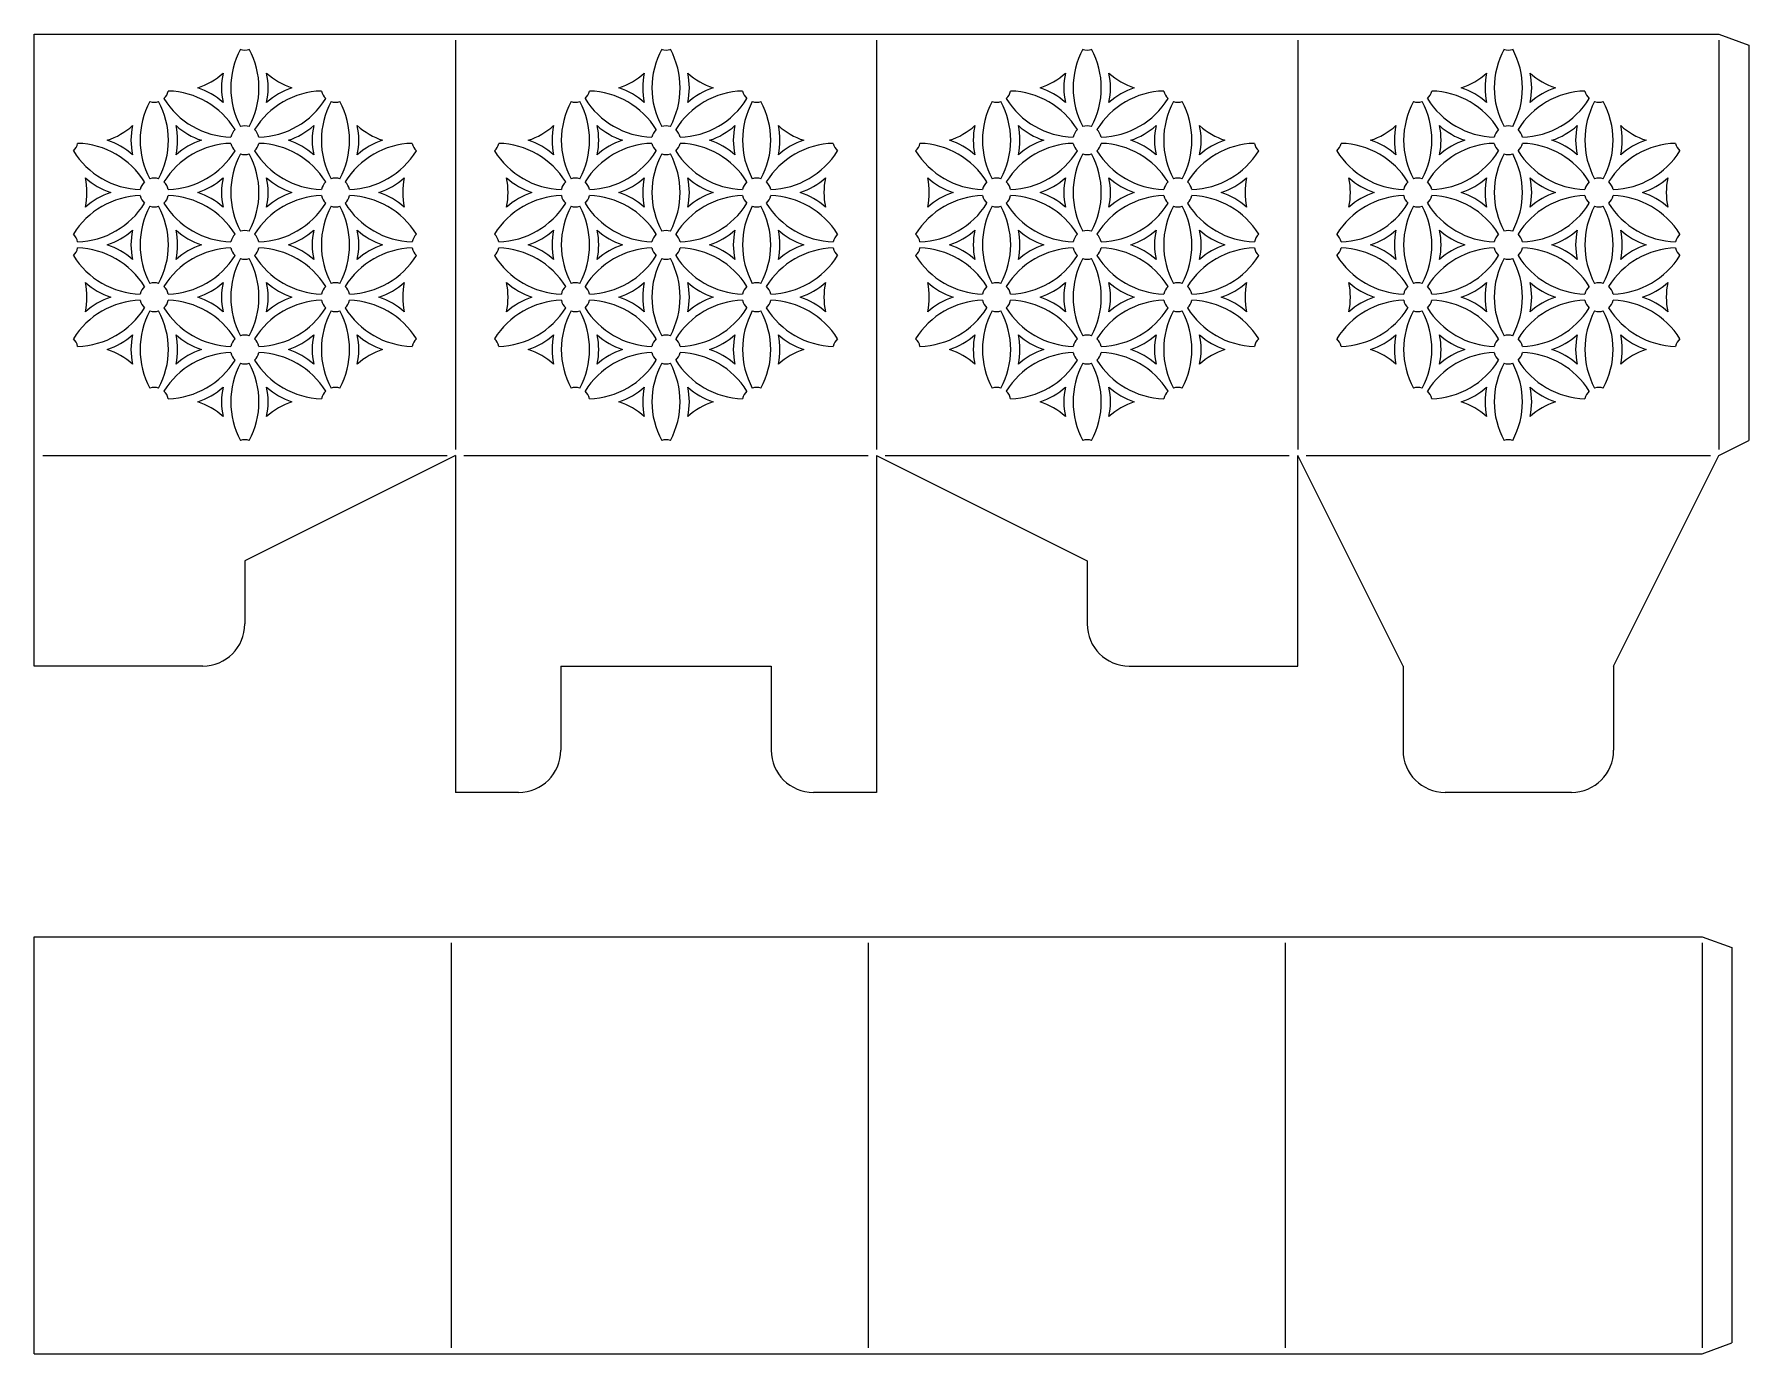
# Model space of a CAD drawing. Extents: x 199 to 484, y 669 to 889.
import ezdxf

# ---------------------------------------------------------------- set-up
doc = ezdxf.new("R2010")
doc.units = 0
doc.layers.get('0').update_dxf_attribs({"linetype": 'CONTINUOUS'})

msp = doc.modelspace()

# ---------------------------------------------------------------- linework, layer by layer
for p, q in [((198.72, 783.71), (198.72, 888.71)), ((198.72, 888.71), (478.72, 888.71)), ((268.72, 887.71), (268.72, 819.71)), ((338.72, 887.71), (338.72, 819.71)), ((408.72, 887.71), (408.72, 819.71)), ((478.72, 888.71), (483.67, 886.91)), ((478.72, 887.71), (478.72, 819.71)), ((483.67, 886.91), (483.67, 821.22)), ((478.72, 818.71), (483.67, 821.22)), ((200.12, 818.71), (267.32, 818.71)), ((268.72, 818.71), (233.72, 801.21)), ((268.72, 818.71), (268.72, 762.71)), ((270.12, 818.71), (337.32, 818.71)), ((338.72, 818.71), (338.72, 762.71)), ((338.72, 818.71), (373.72, 801.21)), ((340.12, 818.71), (407.32, 818.71)), ((408.72, 783.71), (408.72, 818.71)), ((426.22, 783.71), (408.72, 818.71)), ((410.12, 818.71), (477.32, 818.71)), ((461.22, 783.71), (478.72, 818.71)), ((233.72, 801.21), (233.72, 790.71)), ((373.72, 801.21), (373.72, 790.71)), ((226.72, 783.71), (198.72, 783.71)), ((286.22, 783.71), (321.22, 783.71)), ((286.22, 783.71), (286.22, 769.71)), ((321.22, 783.71), (321.22, 769.71)), ((380.72, 783.71), (408.72, 783.71)), ((426.22, 783.71), (426.22, 769.71)), ((461.22, 783.71), (461.22, 769.71)), ((279.22, 762.71), (268.72, 762.71)), ((338.72, 762.71), (328.22, 762.71)), ((454.22, 762.71), (433.22, 762.71)), ((198.72, 669.42), (198.72, 738.72)), ((198.72, 738.72), (475.92, 738.72)), ((475.92, 738.72), (480.87, 736.91)), ((268.02, 737.73), (268.02, 670.41)), ((337.32, 737.73), (337.32, 670.41)), ((406.62, 737.73), (406.62, 670.41)), ((475.92, 737.73), (475.92, 670.41)), ((480.87, 736.91), (480.87, 671.22)), ((475.92, 669.42), (480.87, 671.22)), ((198.72, 669.42), (475.92, 669.42))]:
    msp.add_line(p, q)
for centre, radius, start, end in [((244.88, 879.8), 13.5, 151.6245, 208.3755), ((233.72, 888.49), 2.39, 252.4722, 287.5278), ((222.57, 879.8), 13.5, 331.6245, 28.3755), ((314.88, 879.8), 13.5, 151.6245, 208.3755), ((303.72, 888.49), 2.39, 252.4722, 287.5278), ((292.57, 879.8), 13.5, 331.6245, 28.3755), ((384.88, 879.8), 13.5, 151.6245, 208.3755), ((373.72, 888.49), 2.39, 252.4722, 287.5278), ((362.57, 879.8), 13.5, 331.6245, 28.3755), ((454.88, 879.8), 13.5, 151.6245, 208.3755), ((443.72, 888.49), 2.39, 252.4722, 287.5278), ((432.57, 879.8), 13.5, 331.6245, 28.3755), ((222.28, 890.93), 11.7, 288.0054, 311.9946), ((241.55, 879.8), 11.7, 168.0054, 191.9946), ((245.17, 890.93), 11.7, 228.0054, 251.9946), ((225.9, 879.8), 11.7, 348.0054, 11.9946), ((292.28, 890.93), 11.7, 288.0054, 311.9946), ((311.55, 879.8), 11.7, 168.0054, 191.9946), ((315.17, 890.93), 11.7, 228.0054, 251.9946), ((295.9, 879.8), 11.7, 348.0054, 11.9946), ((362.28, 890.93), 11.7, 288.0054, 311.9946), ((381.55, 879.8), 11.7, 168.0054, 191.9946), ((385.17, 890.93), 11.7, 228.0054, 251.9946), ((365.9, 879.8), 11.7, 348.0054, 11.9946), ((432.28, 890.93), 11.7, 288.0054, 311.9946), ((451.55, 879.8), 11.7, 168.0054, 191.9946), ((455.17, 890.93), 11.7, 228.0054, 251.9946), ((435.9, 879.8), 11.7, 348.0054, 11.9946), ((218.66, 879.8), 2.39, 312.4722, 347.5278), ((231.77, 885.11), 13.5, 211.6245, 268.3755), ((220.61, 865.79), 13.5, 31.6245, 88.3755), ((222.28, 868.67), 11.7, 48.0054, 71.9946), ((246.83, 865.79), 13.5, 91.6245, 148.3755), ((235.68, 885.11), 13.5, 271.6245, 328.3755), ((245.17, 868.67), 11.7, 108.0054, 131.9946), ((248.79, 879.8), 2.39, 192.4722, 227.5278), ((288.66, 879.8), 2.39, 312.4722, 347.5278), ((301.77, 885.11), 13.5, 211.6245, 268.3755), ((290.61, 865.79), 13.5, 31.6245, 88.3755), ((292.28, 868.67), 11.7, 48.0054, 71.9946), ((316.83, 865.79), 13.5, 91.6245, 148.3755), ((305.68, 885.11), 13.5, 271.6245, 328.3755), ((315.17, 868.67), 11.7, 108.0054, 131.9946), ((318.79, 879.8), 2.39, 192.4722, 227.5278), ((358.66, 879.8), 2.39, 312.4722, 347.5278), ((371.77, 885.11), 13.5, 211.6245, 268.3755), ((360.61, 865.79), 13.5, 31.6245, 88.3755), ((362.28, 868.67), 11.7, 48.0054, 71.9946), ((386.83, 865.79), 13.5, 91.6245, 148.3755), ((375.68, 885.11), 13.5, 271.6245, 328.3755), ((385.17, 868.67), 11.7, 108.0054, 131.9946), ((388.79, 879.8), 2.39, 192.4722, 227.5278), ((428.66, 879.8), 2.39, 312.4722, 347.5278), ((441.77, 885.11), 13.5, 211.6245, 268.3755), ((430.61, 865.79), 13.5, 31.6245, 88.3755), ((432.28, 868.67), 11.7, 48.0054, 71.9946), ((456.83, 865.79), 13.5, 91.6245, 148.3755), ((445.68, 885.11), 13.5, 271.6245, 328.3755), ((455.17, 868.67), 11.7, 108.0054, 131.9946), ((458.79, 879.8), 2.39, 192.4722, 227.5278), ((229.82, 871.1), 13.5, 151.6245, 208.3755), ((218.66, 879.8), 2.39, 252.4722, 287.5278), ((207.51, 871.1), 13.5, 331.6245, 28.3755), ((259.94, 871.1), 13.5, 151.6245, 208.3755), ((248.79, 879.8), 2.39, 252.4722, 287.5278), ((237.63, 871.1), 13.5, 331.6245, 28.3755), ((299.82, 871.1), 13.5, 151.6245, 208.3755), ((288.66, 879.8), 2.39, 252.4722, 287.5278), ((277.51, 871.1), 13.5, 331.6245, 28.3755), ((329.94, 871.1), 13.5, 151.6245, 208.3755), ((318.79, 879.8), 2.39, 252.4722, 287.5278), ((307.63, 871.1), 13.5, 331.6245, 28.3755), ((369.82, 871.1), 13.5, 151.6245, 208.3755), ((358.66, 879.8), 2.39, 252.4722, 287.5278), ((347.51, 871.1), 13.5, 331.6245, 28.3755), ((399.94, 871.1), 13.5, 151.6245, 208.3755), ((388.79, 879.8), 2.39, 252.4722, 287.5278), ((377.63, 871.1), 13.5, 331.6245, 28.3755), ((439.82, 871.1), 13.5, 151.6245, 208.3755), ((428.66, 879.8), 2.39, 252.4722, 287.5278), ((417.51, 871.1), 13.5, 331.6245, 28.3755), ((469.94, 871.1), 13.5, 151.6245, 208.3755), ((458.79, 879.8), 2.39, 252.4722, 287.5278), ((447.63, 871.1), 13.5, 331.6245, 28.3755), ((207.22, 882.23), 11.7, 288.0054, 311.9946), ((226.49, 871.1), 11.7, 168.0054, 191.9946), ((230.11, 882.23), 11.7, 228.0054, 251.9946), ((210.84, 871.1), 11.7, 348.0054, 11.9946), ((233.72, 871.1), 2.39, 132.4722, 167.5278), ((233.72, 871.1), 2.39, 72.4722, 107.5278), ((233.72, 871.1), 2.39, 12.4722, 47.5278), ((237.34, 882.23), 11.7, 288.0054, 311.9946), ((256.61, 871.1), 11.7, 168.0054, 191.9946), ((260.23, 882.23), 11.7, 228.0054, 251.9946), ((240.96, 871.1), 11.7, 348.0054, 11.9946), ((277.22, 882.23), 11.7, 288.0054, 311.9946), ((296.49, 871.1), 11.7, 168.0054, 191.9946), ((300.11, 882.23), 11.7, 228.0054, 251.9946), ((280.84, 871.1), 11.7, 348.0054, 11.9946), ((303.72, 871.1), 2.39, 132.4722, 167.5278), ((303.72, 871.1), 2.39, 72.4722, 107.5278), ((303.72, 871.1), 2.39, 12.4722, 47.5278), ((307.34, 882.23), 11.7, 288.0054, 311.9946), ((326.61, 871.1), 11.7, 168.0054, 191.9946), ((330.23, 882.23), 11.7, 228.0054, 251.9946), ((310.96, 871.1), 11.7, 348.0054, 11.9946), ((347.22, 882.23), 11.7, 288.0054, 311.9946), ((366.49, 871.1), 11.7, 168.0054, 191.9946), ((370.11, 882.23), 11.7, 228.0054, 251.9946), ((350.84, 871.1), 11.7, 348.0054, 11.9946), ((373.72, 871.1), 2.39, 132.4722, 167.5278), ((373.72, 871.1), 2.39, 72.4722, 107.5278), ((373.72, 871.1), 2.39, 12.4722, 47.5278), ((377.34, 882.23), 11.7, 288.0054, 311.9946), ((396.61, 871.1), 11.7, 168.0054, 191.9946), ((400.23, 882.23), 11.7, 228.0054, 251.9946), ((380.96, 871.1), 11.7, 348.0054, 11.9946), ((417.22, 882.23), 11.7, 288.0054, 311.9946), ((436.49, 871.1), 11.7, 168.0054, 191.9946), ((440.11, 882.23), 11.7, 228.0054, 251.9946), ((420.84, 871.1), 11.7, 348.0054, 11.9946), ((443.72, 871.1), 2.39, 132.4722, 167.5278), ((443.72, 871.1), 2.39, 72.4722, 107.5278), ((443.72, 871.1), 2.39, 12.4722, 47.5278), ((447.34, 882.23), 11.7, 288.0054, 311.9946), ((466.61, 871.1), 11.7, 168.0054, 191.9946), ((470.23, 882.23), 11.7, 228.0054, 251.9946), ((450.96, 871.1), 11.7, 348.0054, 11.9946), ((203.6, 871.1), 2.39, 312.4722, 347.5278), ((216.71, 876.42), 13.5, 211.6245, 268.3755), ((205.55, 857.09), 13.5, 31.6245, 88.3755), ((207.22, 859.98), 11.7, 48.0054, 71.9946), ((231.77, 857.09), 13.5, 91.6245, 148.3755), ((220.61, 876.42), 13.5, 271.6245, 328.3755), ((230.11, 859.98), 11.7, 108.0054, 131.9946), ((233.72, 871.1), 2.39, 192.4722, 227.5278), ((233.72, 871.1), 2.39, 312.4722, 347.5278), ((246.83, 876.42), 13.5, 211.6245, 268.3755), ((235.68, 857.09), 13.5, 31.6245, 88.3755), ((237.34, 859.98), 11.7, 48.0054, 71.9946), ((261.89, 857.09), 13.5, 91.6245, 148.3755), ((250.74, 876.42), 13.5, 271.6245, 328.3755), ((260.23, 859.98), 11.7, 108.0054, 131.9946), ((263.85, 871.1), 2.39, 192.4722, 227.5278), ((273.6, 871.1), 2.39, 312.4722, 347.5278), ((286.71, 876.42), 13.5, 211.6245, 268.3755), ((275.55, 857.09), 13.5, 31.6245, 88.3755), ((277.22, 859.98), 11.7, 48.0054, 71.9946), ((301.77, 857.09), 13.5, 91.6245, 148.3755), ((290.61, 876.42), 13.5, 271.6245, 328.3755), ((300.11, 859.98), 11.7, 108.0054, 131.9946), ((303.72, 871.1), 2.39, 192.4722, 227.5278), ((303.72, 871.1), 2.39, 312.4722, 347.5278), ((316.83, 876.42), 13.5, 211.6245, 268.3755), ((305.68, 857.09), 13.5, 31.6245, 88.3755), ((307.34, 859.98), 11.7, 48.0054, 71.9946), ((331.89, 857.09), 13.5, 91.6245, 148.3755), ((320.74, 876.42), 13.5, 271.6245, 328.3755), ((330.23, 859.98), 11.7, 108.0054, 131.9946), ((333.85, 871.1), 2.39, 192.4722, 227.5278), ((343.6, 871.1), 2.39, 312.4722, 347.5278), ((356.71, 876.42), 13.5, 211.6245, 268.3755), ((345.55, 857.09), 13.5, 31.6245, 88.3755), ((347.22, 859.98), 11.7, 48.0054, 71.9946), ((371.77, 857.09), 13.5, 91.6245, 148.3755), ((360.61, 876.42), 13.5, 271.6245, 328.3755), ((370.11, 859.98), 11.7, 108.0054, 131.9946), ((373.72, 871.1), 2.39, 192.4722, 227.5278), ((373.72, 871.1), 2.39, 312.4722, 347.5278), ((386.83, 876.42), 13.5, 211.6245, 268.3755), ((375.68, 857.09), 13.5, 31.6245, 88.3755), ((377.34, 859.98), 11.7, 48.0054, 71.9946), ((401.89, 857.09), 13.5, 91.6245, 148.3755), ((390.74, 876.42), 13.5, 271.6245, 328.3755), ((400.23, 859.98), 11.7, 108.0054, 131.9946), ((403.85, 871.1), 2.39, 192.4722, 227.5278), ((413.6, 871.1), 2.39, 312.4722, 347.5278), ((426.71, 876.42), 13.5, 211.6245, 268.3755), ((415.55, 857.09), 13.5, 31.6245, 88.3755), ((417.22, 859.98), 11.7, 48.0054, 71.9946), ((441.77, 857.09), 13.5, 91.6245, 148.3755), ((430.61, 876.42), 13.5, 271.6245, 328.3755), ((440.11, 859.98), 11.7, 108.0054, 131.9946), ((443.72, 871.1), 2.39, 192.4722, 227.5278), ((443.72, 871.1), 2.39, 312.4722, 347.5278), ((456.83, 876.42), 13.5, 211.6245, 268.3755), ((445.68, 857.09), 13.5, 31.6245, 88.3755), ((447.34, 859.98), 11.7, 48.0054, 71.9946), ((471.89, 857.09), 13.5, 91.6245, 148.3755), ((460.74, 876.42), 13.5, 271.6245, 328.3755), ((470.23, 859.98), 11.7, 108.0054, 131.9946), ((473.85, 871.1), 2.39, 192.4722, 227.5278), ((244.88, 862.41), 13.5, 151.6245, 208.3755), ((233.72, 871.1), 2.39, 252.4722, 287.5278), ((222.57, 862.41), 13.5, 331.6245, 28.3755), ((314.88, 862.41), 13.5, 151.6245, 208.3755), ((303.72, 871.1), 2.39, 252.4722, 287.5278), ((292.57, 862.41), 13.5, 331.6245, 28.3755), ((384.88, 862.41), 13.5, 151.6245, 208.3755), ((373.72, 871.1), 2.39, 252.4722, 287.5278), ((362.57, 862.41), 13.5, 331.6245, 28.3755), ((454.88, 862.41), 13.5, 151.6245, 208.3755), ((443.72, 871.1), 2.39, 252.4722, 287.5278), ((432.57, 862.41), 13.5, 331.6245, 28.3755), ((195.77, 862.41), 11.7, 348.0054, 11.9946), ((215.05, 873.54), 11.7, 228.0054, 251.9946), ((218.66, 862.41), 2.39, 132.4722, 167.5278), ((218.66, 862.41), 2.39, 72.4722, 107.5278), ((218.66, 862.41), 2.39, 12.4722, 47.5278), ((222.28, 873.54), 11.7, 288.0054, 311.9946), ((241.55, 862.41), 11.7, 168.0054, 191.9946), ((245.17, 873.54), 11.7, 228.0054, 251.9946), ((225.9, 862.41), 11.7, 348.0054, 11.9946), ((248.79, 862.41), 2.39, 132.4722, 167.5278), ((248.79, 862.41), 2.39, 72.4722, 107.5278), ((248.79, 862.41), 2.39, 12.4722, 47.5278), ((252.4, 873.54), 11.7, 288.0054, 311.9946), ((271.67, 862.41), 11.7, 168.0054, 191.9946), ((265.77, 862.41), 11.7, 348.0054, 11.9946), ((285.05, 873.54), 11.7, 228.0054, 251.9946), ((288.66, 862.41), 2.39, 132.4722, 167.5278), ((288.66, 862.41), 2.39, 72.4722, 107.5278), ((288.66, 862.41), 2.39, 12.4722, 47.5278), ((292.28, 873.54), 11.7, 288.0054, 311.9946), ((311.55, 862.41), 11.7, 168.0054, 191.9946), ((315.17, 873.54), 11.7, 228.0054, 251.9946), ((295.9, 862.41), 11.7, 348.0054, 11.9946), ((318.79, 862.41), 2.39, 132.4722, 167.5278), ((318.79, 862.41), 2.39, 72.4722, 107.5278), ((318.79, 862.41), 2.39, 12.4722, 47.5278), ((322.4, 873.54), 11.7, 288.0054, 311.9946), ((341.67, 862.41), 11.7, 168.0054, 191.9946), ((335.77, 862.41), 11.7, 348.0054, 11.9946), ((355.05, 873.54), 11.7, 228.0054, 251.9946), ((358.66, 862.41), 2.39, 132.4722, 167.5278), ((358.66, 862.41), 2.39, 72.4722, 107.5278), ((358.66, 862.41), 2.39, 12.4722, 47.5278), ((362.28, 873.54), 11.7, 288.0054, 311.9946), ((381.55, 862.41), 11.7, 168.0054, 191.9946), ((385.17, 873.54), 11.7, 228.0054, 251.9946), ((365.9, 862.41), 11.7, 348.0054, 11.9946), ((388.79, 862.41), 2.39, 132.4722, 167.5278), ((388.79, 862.41), 2.39, 72.4722, 107.5278), ((388.79, 862.41), 2.39, 12.4722, 47.5278), ((392.4, 873.54), 11.7, 288.0054, 311.9946), ((411.67, 862.41), 11.7, 168.0054, 191.9946), ((405.77, 862.41), 11.7, 348.0054, 11.9946), ((425.05, 873.54), 11.7, 228.0054, 251.9946), ((428.66, 862.41), 2.39, 132.4722, 167.5278), ((428.66, 862.41), 2.39, 72.4722, 107.5278), ((428.66, 862.41), 2.39, 12.4722, 47.5278), ((432.28, 873.54), 11.7, 288.0054, 311.9946), ((451.55, 862.41), 11.7, 168.0054, 191.9946), ((455.17, 873.54), 11.7, 228.0054, 251.9946), ((435.9, 862.41), 11.7, 348.0054, 11.9946), ((458.79, 862.41), 2.39, 132.4722, 167.5278), ((458.79, 862.41), 2.39, 72.4722, 107.5278), ((458.79, 862.41), 2.39, 12.4722, 47.5278), ((462.4, 873.54), 11.7, 288.0054, 311.9946), ((481.67, 862.41), 11.7, 168.0054, 191.9946), ((216.71, 848.4), 13.5, 91.6245, 148.3755), ((205.55, 867.72), 13.5, 271.6245, 328.3755), ((215.05, 851.28), 11.7, 108.0054, 131.9946), ((218.66, 862.41), 2.39, 192.4722, 227.5278), ((218.66, 862.41), 2.39, 312.4722, 347.5278), ((231.77, 867.72), 13.5, 211.6245, 268.3755), ((220.61, 848.4), 13.5, 31.6245, 88.3755), ((222.28, 851.28), 11.7, 48.0054, 71.9946), ((246.83, 848.4), 13.5, 91.6245, 148.3755), ((235.68, 867.72), 13.5, 271.6245, 328.3755), ((245.17, 851.28), 11.7, 108.0054, 131.9946), ((248.79, 862.41), 2.39, 192.4722, 227.5278), ((248.79, 862.41), 2.39, 312.4722, 347.5278), ((261.89, 867.72), 13.5, 211.6245, 268.3755), ((250.74, 848.4), 13.5, 31.6245, 88.3755), ((252.4, 851.28), 11.7, 48.0054, 71.9946), ((286.71, 848.4), 13.5, 91.6245, 148.3755), ((275.55, 867.72), 13.5, 271.6245, 328.3755), ((285.05, 851.28), 11.7, 108.0054, 131.9946), ((288.66, 862.41), 2.39, 192.4722, 227.5278), ((288.66, 862.41), 2.39, 312.4722, 347.5278), ((301.77, 867.72), 13.5, 211.6245, 268.3755), ((290.61, 848.4), 13.5, 31.6245, 88.3755), ((292.28, 851.28), 11.7, 48.0054, 71.9946), ((316.83, 848.4), 13.5, 91.6245, 148.3755), ((305.68, 867.72), 13.5, 271.6245, 328.3755), ((315.17, 851.28), 11.7, 108.0054, 131.9946), ((318.79, 862.41), 2.39, 192.4722, 227.5278), ((318.79, 862.41), 2.39, 312.4722, 347.5278), ((331.89, 867.72), 13.5, 211.6245, 268.3755), ((320.74, 848.4), 13.5, 31.6245, 88.3755), ((322.4, 851.28), 11.7, 48.0054, 71.9946), ((356.71, 848.4), 13.5, 91.6245, 148.3755), ((345.55, 867.72), 13.5, 271.6245, 328.3755), ((355.05, 851.28), 11.7, 108.0054, 131.9946), ((358.66, 862.41), 2.39, 192.4722, 227.5278), ((358.66, 862.41), 2.39, 312.4722, 347.5278), ((371.77, 867.72), 13.5, 211.6245, 268.3755), ((360.61, 848.4), 13.5, 31.6245, 88.3755), ((362.28, 851.28), 11.7, 48.0054, 71.9946), ((386.83, 848.4), 13.5, 91.6245, 148.3755), ((375.68, 867.72), 13.5, 271.6245, 328.3755), ((385.17, 851.28), 11.7, 108.0054, 131.9946), ((388.79, 862.41), 2.39, 192.4722, 227.5278), ((388.79, 862.41), 2.39, 312.4722, 347.5278), ((401.89, 867.72), 13.5, 211.6245, 268.3755), ((390.74, 848.4), 13.5, 31.6245, 88.3755), ((392.4, 851.28), 11.7, 48.0054, 71.9946), ((426.71, 848.4), 13.5, 91.6245, 148.3755), ((415.55, 867.72), 13.5, 271.6245, 328.3755), ((425.05, 851.28), 11.7, 108.0054, 131.9946), ((428.66, 862.41), 2.39, 192.4722, 227.5278), ((428.66, 862.41), 2.39, 312.4722, 347.5278), ((441.77, 867.72), 13.5, 211.6245, 268.3755), ((430.61, 848.4), 13.5, 31.6245, 88.3755), ((432.28, 851.28), 11.7, 48.0054, 71.9946), ((456.83, 848.4), 13.5, 91.6245, 148.3755), ((445.68, 867.72), 13.5, 271.6245, 328.3755), ((455.17, 851.28), 11.7, 108.0054, 131.9946), ((458.79, 862.41), 2.39, 192.4722, 227.5278), ((458.79, 862.41), 2.39, 312.4722, 347.5278), ((471.89, 867.72), 13.5, 211.6245, 268.3755), ((460.74, 848.4), 13.5, 31.6245, 88.3755), ((462.4, 851.28), 11.7, 48.0054, 71.9946), ((229.82, 853.71), 13.5, 151.6245, 208.3755), ((218.66, 862.41), 2.39, 252.4722, 287.5278), ((207.51, 853.71), 13.5, 331.6245, 28.3755), ((259.94, 853.71), 13.5, 151.6245, 208.3755), ((248.79, 862.41), 2.39, 252.4722, 287.5278), ((237.63, 853.71), 13.5, 331.6245, 28.3755), ((299.82, 853.71), 13.5, 151.6245, 208.3755), ((288.66, 862.41), 2.39, 252.4722, 287.5278), ((277.51, 853.71), 13.5, 331.6245, 28.3755), ((329.94, 853.71), 13.5, 151.6245, 208.3755), ((318.79, 862.41), 2.39, 252.4722, 287.5278), ((307.63, 853.71), 13.5, 331.6245, 28.3755), ((369.82, 853.71), 13.5, 151.6245, 208.3755), ((358.66, 862.41), 2.39, 252.4722, 287.5278), ((347.51, 853.71), 13.5, 331.6245, 28.3755), ((399.94, 853.71), 13.5, 151.6245, 208.3755), ((388.79, 862.41), 2.39, 252.4722, 287.5278), ((377.63, 853.71), 13.5, 331.6245, 28.3755), ((439.82, 853.71), 13.5, 151.6245, 208.3755), ((428.66, 862.41), 2.39, 252.4722, 287.5278), ((417.51, 853.71), 13.5, 331.6245, 28.3755), ((469.94, 853.71), 13.5, 151.6245, 208.3755), ((458.79, 862.41), 2.39, 252.4722, 287.5278), ((447.63, 853.71), 13.5, 331.6245, 28.3755), ((203.6, 853.71), 2.39, 12.4722, 47.5278), ((207.22, 864.84), 11.7, 288.0054, 311.9946), ((226.49, 853.71), 11.7, 168.0054, 191.9946), ((230.11, 864.84), 11.7, 228.0054, 251.9946), ((210.84, 853.71), 11.7, 348.0054, 11.9946), ((233.72, 853.71), 2.39, 132.4722, 167.5278), ((233.72, 853.71), 2.39, 72.4722, 107.5278), ((233.72, 853.71), 2.39, 12.4722, 47.5278), ((237.34, 864.84), 11.7, 288.0054, 311.9946), ((256.61, 853.71), 11.7, 168.0054, 191.9946), ((260.23, 864.84), 11.7, 228.0054, 251.9946), ((240.96, 853.71), 11.7, 348.0054, 11.9946), ((263.85, 853.71), 2.39, 132.4722, 167.5278), ((273.6, 853.71), 2.39, 12.4722, 47.5278), ((277.22, 864.84), 11.7, 288.0054, 311.9946), ((296.49, 853.71), 11.7, 168.0054, 191.9946), ((300.11, 864.84), 11.7, 228.0054, 251.9946), ((280.84, 853.71), 11.7, 348.0054, 11.9946), ((303.72, 853.71), 2.39, 132.4722, 167.5278), ((303.72, 853.71), 2.39, 72.4722, 107.5278), ((303.72, 853.71), 2.39, 12.4722, 47.5278), ((307.34, 864.84), 11.7, 288.0054, 311.9946), ((326.61, 853.71), 11.7, 168.0054, 191.9946), ((330.23, 864.84), 11.7, 228.0054, 251.9946), ((310.96, 853.71), 11.7, 348.0054, 11.9946), ((333.85, 853.71), 2.39, 132.4722, 167.5278), ((343.6, 853.71), 2.39, 12.4722, 47.5278), ((347.22, 864.84), 11.7, 288.0054, 311.9946), ((366.49, 853.71), 11.7, 168.0054, 191.9946), ((370.11, 864.84), 11.7, 228.0054, 251.9946), ((350.84, 853.71), 11.7, 348.0054, 11.9946), ((373.72, 853.71), 2.39, 132.4722, 167.5278), ((373.72, 853.71), 2.39, 72.4722, 107.5278), ((373.72, 853.71), 2.39, 12.4722, 47.5278), ((377.34, 864.84), 11.7, 288.0054, 311.9946), ((396.61, 853.71), 11.7, 168.0054, 191.9946), ((400.23, 864.84), 11.7, 228.0054, 251.9946), ((380.96, 853.71), 11.7, 348.0054, 11.9946), ((403.85, 853.71), 2.39, 132.4722, 167.5278), ((413.6, 853.71), 2.39, 12.4722, 47.5278), ((417.22, 864.84), 11.7, 288.0054, 311.9946), ((436.49, 853.71), 11.7, 168.0054, 191.9946), ((440.11, 864.84), 11.7, 228.0054, 251.9946), ((420.84, 853.71), 11.7, 348.0054, 11.9946), ((443.72, 853.71), 2.39, 132.4722, 167.5278), ((443.72, 853.71), 2.39, 72.4722, 107.5278), ((443.72, 853.71), 2.39, 12.4722, 47.5278), ((447.34, 864.84), 11.7, 288.0054, 311.9946), ((466.61, 853.71), 11.7, 168.0054, 191.9946), ((470.23, 864.84), 11.7, 228.0054, 251.9946), ((450.96, 853.71), 11.7, 348.0054, 11.9946), ((473.85, 853.71), 2.39, 132.4722, 167.5278), ((203.6, 853.71), 2.39, 312.4722, 347.5278), ((205.55, 839.7), 13.5, 31.6245, 88.3755), ((207.22, 842.59), 11.7, 48.0054, 71.9946), ((231.77, 839.7), 13.5, 91.6245, 148.3755), ((230.11, 842.59), 11.7, 108.0054, 131.9946), ((233.72, 853.71), 2.39, 192.4722, 227.5278), ((233.72, 853.71), 2.39, 312.4722, 347.5278), ((235.68, 839.7), 13.5, 31.6245, 88.3755), ((237.34, 842.59), 11.7, 48.0054, 71.9946), ((261.89, 839.7), 13.5, 91.6245, 148.3755), ((260.23, 842.59), 11.7, 108.0054, 131.9946), ((263.85, 853.71), 2.39, 192.4722, 227.5278), ((273.6, 853.71), 2.39, 312.4722, 347.5278), ((275.55, 839.7), 13.5, 31.6245, 88.3755), ((277.22, 842.59), 11.7, 48.0054, 71.9946), ((301.77, 839.7), 13.5, 91.6245, 148.3755), ((300.11, 842.59), 11.7, 108.0054, 131.9946), ((303.72, 853.71), 2.39, 192.4722, 227.5278), ((303.72, 853.71), 2.39, 312.4722, 347.5278), ((305.68, 839.7), 13.5, 31.6245, 88.3755), ((307.34, 842.59), 11.7, 48.0054, 71.9946), ((331.89, 839.7), 13.5, 91.6245, 148.3755), ((330.23, 842.59), 11.7, 108.0054, 131.9946), ((333.85, 853.71), 2.39, 192.4722, 227.5278), ((343.6, 853.71), 2.39, 312.4722, 347.5278), ((345.55, 839.7), 13.5, 31.6245, 88.3755), ((347.22, 842.59), 11.7, 48.0054, 71.9946), ((371.77, 839.7), 13.5, 91.6245, 148.3755), ((370.11, 842.59), 11.7, 108.0054, 131.9946), ((373.72, 853.71), 2.39, 192.4722, 227.5278), ((373.72, 853.71), 2.39, 312.4722, 347.5278), ((375.68, 839.7), 13.5, 31.6245, 88.3755), ((377.34, 842.59), 11.7, 48.0054, 71.9946), ((401.89, 839.7), 13.5, 91.6245, 148.3755), ((400.23, 842.59), 11.7, 108.0054, 131.9946), ((403.85, 853.71), 2.39, 192.4722, 227.5278), ((413.6, 853.71), 2.39, 312.4722, 347.5278), ((415.55, 839.7), 13.5, 31.6245, 88.3755), ((417.22, 842.59), 11.7, 48.0054, 71.9946), ((441.77, 839.7), 13.5, 91.6245, 148.3755), ((440.11, 842.59), 11.7, 108.0054, 131.9946), ((443.72, 853.71), 2.39, 192.4722, 227.5278), ((443.72, 853.71), 2.39, 312.4722, 347.5278), ((445.68, 839.7), 13.5, 31.6245, 88.3755), ((447.34, 842.59), 11.7, 48.0054, 71.9946), ((471.89, 839.7), 13.5, 91.6245, 148.3755), ((470.23, 842.59), 11.7, 108.0054, 131.9946), ((473.85, 853.71), 2.39, 192.4722, 227.5278), ((216.71, 859.03), 13.5, 211.6245, 268.3755), ((220.61, 859.03), 13.5, 271.6245, 328.3755), ((244.88, 845.02), 13.5, 151.6245, 208.3755), ((233.72, 853.71), 2.39, 252.4722, 287.5278), ((222.57, 845.02), 13.5, 331.6245, 28.3755), ((246.83, 859.03), 13.5, 211.6245, 268.3755), ((250.74, 859.03), 13.5, 271.6245, 328.3755), ((286.71, 859.03), 13.5, 211.6245, 268.3755), ((290.61, 859.03), 13.5, 271.6245, 328.3755), ((314.88, 845.02), 13.5, 151.6245, 208.3755), ((303.72, 853.71), 2.39, 252.4722, 287.5278), ((292.57, 845.02), 13.5, 331.6245, 28.3755), ((316.83, 859.03), 13.5, 211.6245, 268.3755), ((320.74, 859.03), 13.5, 271.6245, 328.3755), ((356.71, 859.03), 13.5, 211.6245, 268.3755), ((360.61, 859.03), 13.5, 271.6245, 328.3755), ((384.88, 845.02), 13.5, 151.6245, 208.3755), ((373.72, 853.71), 2.39, 252.4722, 287.5278), ((362.57, 845.02), 13.5, 331.6245, 28.3755), ((386.83, 859.03), 13.5, 211.6245, 268.3755), ((390.74, 859.03), 13.5, 271.6245, 328.3755), ((426.71, 859.03), 13.5, 211.6245, 268.3755), ((430.61, 859.03), 13.5, 271.6245, 328.3755), ((454.88, 845.02), 13.5, 151.6245, 208.3755), ((443.72, 853.71), 2.39, 252.4722, 287.5278), ((432.57, 845.02), 13.5, 331.6245, 28.3755), ((456.83, 859.03), 13.5, 211.6245, 268.3755), ((460.74, 859.03), 13.5, 271.6245, 328.3755), ((195.77, 845.02), 11.7, 348.0054, 11.9946), ((215.05, 856.14), 11.7, 228.0054, 251.9946), ((218.66, 845.02), 2.39, 132.4722, 167.5278), ((218.66, 845.02), 2.39, 72.4722, 107.5278), ((218.66, 845.02), 2.39, 12.4722, 47.5278), ((222.28, 856.14), 11.7, 288.0054, 311.9946), ((241.55, 845.02), 11.7, 168.0054, 191.9946), ((245.17, 856.14), 11.7, 228.0054, 251.9946), ((225.9, 845.02), 11.7, 348.0054, 11.9946), ((248.79, 845.02), 2.39, 132.4722, 167.5278), ((248.79, 845.02), 2.39, 72.4722, 107.5278), ((248.79, 845.02), 2.39, 12.4722, 47.5278), ((252.4, 856.14), 11.7, 288.0054, 311.9946), ((271.67, 845.02), 11.7, 168.0054, 191.9946), ((265.77, 845.02), 11.7, 348.0054, 11.9946), ((285.05, 856.14), 11.7, 228.0054, 251.9946), ((288.66, 845.02), 2.39, 132.4722, 167.5278), ((288.66, 845.02), 2.39, 72.4722, 107.5278), ((288.66, 845.02), 2.39, 12.4722, 47.5278), ((292.28, 856.14), 11.7, 288.0054, 311.9946), ((311.55, 845.02), 11.7, 168.0054, 191.9946), ((315.17, 856.14), 11.7, 228.0054, 251.9946), ((295.9, 845.02), 11.7, 348.0054, 11.9946), ((318.79, 845.02), 2.39, 132.4722, 167.5278), ((318.79, 845.02), 2.39, 72.4722, 107.5278), ((318.79, 845.02), 2.39, 12.4722, 47.5278), ((322.4, 856.14), 11.7, 288.0054, 311.9946), ((341.67, 845.02), 11.7, 168.0054, 191.9946), ((335.77, 845.02), 11.7, 348.0054, 11.9946), ((355.05, 856.14), 11.7, 228.0054, 251.9946), ((358.66, 845.02), 2.39, 132.4722, 167.5278), ((358.66, 845.02), 2.39, 72.4722, 107.5278), ((358.66, 845.02), 2.39, 12.4722, 47.5278), ((362.28, 856.14), 11.7, 288.0054, 311.9946), ((381.55, 845.02), 11.7, 168.0054, 191.9946), ((385.17, 856.14), 11.7, 228.0054, 251.9946), ((365.9, 845.02), 11.7, 348.0054, 11.9946), ((388.79, 845.02), 2.39, 132.4722, 167.5278), ((388.79, 845.02), 2.39, 72.4722, 107.5278), ((388.79, 845.02), 2.39, 12.4722, 47.5278), ((392.4, 856.14), 11.7, 288.0054, 311.9946), ((411.67, 845.02), 11.7, 168.0054, 191.9946), ((405.77, 845.02), 11.7, 348.0054, 11.9946), ((425.05, 856.14), 11.7, 228.0054, 251.9946), ((428.66, 845.02), 2.39, 132.4722, 167.5278), ((428.66, 845.02), 2.39, 72.4722, 107.5278), ((428.66, 845.02), 2.39, 12.4722, 47.5278), ((432.28, 856.14), 11.7, 288.0054, 311.9946), ((451.55, 845.02), 11.7, 168.0054, 191.9946), ((455.17, 856.14), 11.7, 228.0054, 251.9946), ((435.9, 845.02), 11.7, 348.0054, 11.9946), ((458.79, 845.02), 2.39, 132.4722, 167.5278), ((458.79, 845.02), 2.39, 72.4722, 107.5278), ((458.79, 845.02), 2.39, 12.4722, 47.5278), ((462.4, 856.14), 11.7, 288.0054, 311.9946), ((481.67, 845.02), 11.7, 168.0054, 191.9946), ((216.71, 831.01), 13.5, 91.6245, 148.3755), ((215.05, 833.89), 11.7, 108.0054, 131.9946), ((218.66, 845.02), 2.39, 192.4722, 227.5278), ((218.66, 845.02), 2.39, 312.4722, 347.5278), ((220.61, 831.01), 13.5, 31.6245, 88.3755), ((222.28, 833.89), 11.7, 48.0054, 71.9946), ((246.83, 831.01), 13.5, 91.6245, 148.3755), ((245.17, 833.89), 11.7, 108.0054, 131.9946), ((248.79, 845.02), 2.39, 192.4722, 227.5278), ((248.79, 845.02), 2.39, 312.4722, 347.5278), ((250.74, 831.01), 13.5, 31.6245, 88.3755), ((252.4, 833.89), 11.7, 48.0054, 71.9946), ((286.71, 831.01), 13.5, 91.6245, 148.3755), ((285.05, 833.89), 11.7, 108.0054, 131.9946), ((288.66, 845.02), 2.39, 192.4722, 227.5278), ((288.66, 845.02), 2.39, 312.4722, 347.5278), ((290.61, 831.01), 13.5, 31.6245, 88.3755), ((292.28, 833.89), 11.7, 48.0054, 71.9946), ((316.83, 831.01), 13.5, 91.6245, 148.3755), ((315.17, 833.89), 11.7, 108.0054, 131.9946), ((318.79, 845.02), 2.39, 192.4722, 227.5278), ((318.79, 845.02), 2.39, 312.4722, 347.5278), ((320.74, 831.01), 13.5, 31.6245, 88.3755), ((322.4, 833.89), 11.7, 48.0054, 71.9946), ((356.71, 831.01), 13.5, 91.6245, 148.3755), ((355.05, 833.89), 11.7, 108.0054, 131.9946), ((358.66, 845.02), 2.39, 192.4722, 227.5278), ((358.66, 845.02), 2.39, 312.4722, 347.5278), ((360.61, 831.01), 13.5, 31.6245, 88.3755), ((362.28, 833.89), 11.7, 48.0054, 71.9946), ((386.83, 831.01), 13.5, 91.6245, 148.3755), ((385.17, 833.89), 11.7, 108.0054, 131.9946), ((388.79, 845.02), 2.39, 192.4722, 227.5278), ((388.79, 845.02), 2.39, 312.4722, 347.5278), ((390.74, 831.01), 13.5, 31.6245, 88.3755), ((392.4, 833.89), 11.7, 48.0054, 71.9946), ((426.71, 831.01), 13.5, 91.6245, 148.3755), ((425.05, 833.89), 11.7, 108.0054, 131.9946), ((428.66, 845.02), 2.39, 192.4722, 227.5278), ((428.66, 845.02), 2.39, 312.4722, 347.5278), ((430.61, 831.01), 13.5, 31.6245, 88.3755), ((432.28, 833.89), 11.7, 48.0054, 71.9946), ((456.83, 831.01), 13.5, 91.6245, 148.3755), ((455.17, 833.89), 11.7, 108.0054, 131.9946), ((458.79, 845.02), 2.39, 192.4722, 227.5278), ((458.79, 845.02), 2.39, 312.4722, 347.5278), ((460.74, 831.01), 13.5, 31.6245, 88.3755), ((462.4, 833.89), 11.7, 48.0054, 71.9946), ((205.55, 850.33), 13.5, 271.6245, 328.3755), ((229.82, 836.32), 13.5, 151.6245, 208.3755), ((218.66, 845.02), 2.39, 252.4722, 287.5278), ((207.51, 836.32), 13.5, 331.6245, 28.3755), ((231.77, 850.33), 13.5, 211.6245, 268.3755), ((235.68, 850.33), 13.5, 271.6245, 328.3755), ((259.94, 836.32), 13.5, 151.6245, 208.3755), ((248.79, 845.02), 2.39, 252.4722, 287.5278), ((237.63, 836.32), 13.5, 331.6245, 28.3755), ((261.89, 850.33), 13.5, 211.6245, 268.3755), ((275.55, 850.33), 13.5, 271.6245, 328.3755), ((299.82, 836.32), 13.5, 151.6245, 208.3755), ((288.66, 845.02), 2.39, 252.4722, 287.5278), ((277.51, 836.32), 13.5, 331.6245, 28.3755), ((301.77, 850.33), 13.5, 211.6245, 268.3755), ((305.68, 850.33), 13.5, 271.6245, 328.3755), ((329.94, 836.32), 13.5, 151.6245, 208.3755), ((318.79, 845.02), 2.39, 252.4722, 287.5278), ((307.63, 836.32), 13.5, 331.6245, 28.3755), ((331.89, 850.33), 13.5, 211.6245, 268.3755), ((345.55, 850.33), 13.5, 271.6245, 328.3755), ((369.82, 836.32), 13.5, 151.6245, 208.3755), ((358.66, 845.02), 2.39, 252.4722, 287.5278), ((347.51, 836.32), 13.5, 331.6245, 28.3755), ((371.77, 850.33), 13.5, 211.6245, 268.3755), ((375.68, 850.33), 13.5, 271.6245, 328.3755), ((399.94, 836.32), 13.5, 151.6245, 208.3755), ((388.79, 845.02), 2.39, 252.4722, 287.5278), ((377.63, 836.32), 13.5, 331.6245, 28.3755), ((401.89, 850.33), 13.5, 211.6245, 268.3755), ((415.55, 850.33), 13.5, 271.6245, 328.3755), ((439.82, 836.32), 13.5, 151.6245, 208.3755), ((428.66, 845.02), 2.39, 252.4722, 287.5278), ((417.51, 836.32), 13.5, 331.6245, 28.3755), ((441.77, 850.33), 13.5, 211.6245, 268.3755), ((445.68, 850.33), 13.5, 271.6245, 328.3755), ((469.94, 836.32), 13.5, 151.6245, 208.3755), ((458.79, 845.02), 2.39, 252.4722, 287.5278), ((447.63, 836.32), 13.5, 331.6245, 28.3755), ((471.89, 850.33), 13.5, 211.6245, 268.3755), ((203.6, 836.32), 2.39, 12.4722, 47.5278), ((207.22, 847.45), 11.7, 288.0054, 311.9946), ((226.49, 836.32), 11.7, 168.0054, 191.9946), ((210.84, 836.32), 11.7, 348.0054, 11.9946), ((230.11, 847.45), 11.7, 228.0054, 251.9946), ((233.72, 836.32), 2.39, 132.4722, 167.5278), ((233.72, 836.32), 2.39, 72.4722, 107.5278), ((233.72, 836.32), 2.39, 12.4722, 47.5278), ((237.34, 847.45), 11.7, 288.0054, 311.9946), ((256.61, 836.32), 11.7, 168.0054, 191.9946), ((240.96, 836.32), 11.7, 348.0054, 11.9946), ((260.23, 847.45), 11.7, 228.0054, 251.9946), ((263.85, 836.32), 2.39, 132.4722, 167.5278), ((273.6, 836.32), 2.39, 12.4722, 47.5278), ((277.22, 847.45), 11.7, 288.0054, 311.9946), ((296.49, 836.32), 11.7, 168.0054, 191.9946), ((280.84, 836.32), 11.7, 348.0054, 11.9946), ((300.11, 847.45), 11.7, 228.0054, 251.9946), ((303.72, 836.32), 2.39, 132.4722, 167.5278), ((303.72, 836.32), 2.39, 72.4722, 107.5278), ((303.72, 836.32), 2.39, 12.4722, 47.5278), ((307.34, 847.45), 11.7, 288.0054, 311.9946), ((326.61, 836.32), 11.7, 168.0054, 191.9946), ((310.96, 836.32), 11.7, 348.0054, 11.9946), ((330.23, 847.45), 11.7, 228.0054, 251.9946), ((333.85, 836.32), 2.39, 132.4722, 167.5278), ((343.6, 836.32), 2.39, 12.4722, 47.5278), ((347.22, 847.45), 11.7, 288.0054, 311.9946), ((366.49, 836.32), 11.7, 168.0054, 191.9946), ((350.84, 836.32), 11.7, 348.0054, 11.9946), ((370.11, 847.45), 11.7, 228.0054, 251.9946), ((373.72, 836.32), 2.39, 132.4722, 167.5278), ((373.72, 836.32), 2.39, 72.4722, 107.5278), ((373.72, 836.32), 2.39, 12.4722, 47.5278), ((377.34, 847.45), 11.7, 288.0054, 311.9946), ((396.61, 836.32), 11.7, 168.0054, 191.9946), ((380.96, 836.32), 11.7, 348.0054, 11.9946), ((400.23, 847.45), 11.7, 228.0054, 251.9946), ((403.85, 836.32), 2.39, 132.4722, 167.5278), ((413.6, 836.32), 2.39, 12.4722, 47.5278), ((417.22, 847.45), 11.7, 288.0054, 311.9946), ((436.49, 836.32), 11.7, 168.0054, 191.9946), ((420.84, 836.32), 11.7, 348.0054, 11.9946), ((440.11, 847.45), 11.7, 228.0054, 251.9946), ((443.72, 836.32), 2.39, 132.4722, 167.5278), ((443.72, 836.32), 2.39, 72.4722, 107.5278), ((443.72, 836.32), 2.39, 12.4722, 47.5278), ((447.34, 847.45), 11.7, 288.0054, 311.9946), ((466.61, 836.32), 11.7, 168.0054, 191.9946), ((450.96, 836.32), 11.7, 348.0054, 11.9946), ((470.23, 847.45), 11.7, 228.0054, 251.9946), ((473.85, 836.32), 2.39, 132.4722, 167.5278), ((207.22, 825.19), 11.7, 48.0054, 71.9946), ((231.77, 822.31), 13.5, 91.6245, 148.3755), ((230.11, 825.19), 11.7, 108.0054, 131.9946), ((233.72, 836.32), 2.39, 192.4722, 227.5278), ((233.72, 836.32), 2.39, 312.4722, 347.5278), ((235.68, 822.31), 13.5, 31.6245, 88.3755), ((237.34, 825.19), 11.7, 48.0054, 71.9946), ((260.23, 825.19), 11.7, 108.0054, 131.9946), ((277.22, 825.19), 11.7, 48.0054, 71.9946), ((301.77, 822.31), 13.5, 91.6245, 148.3755), ((300.11, 825.19), 11.7, 108.0054, 131.9946), ((303.72, 836.32), 2.39, 192.4722, 227.5278), ((303.72, 836.32), 2.39, 312.4722, 347.5278), ((305.68, 822.31), 13.5, 31.6245, 88.3755), ((307.34, 825.19), 11.7, 48.0054, 71.9946), ((330.23, 825.19), 11.7, 108.0054, 131.9946), ((347.22, 825.19), 11.7, 48.0054, 71.9946), ((371.77, 822.31), 13.5, 91.6245, 148.3755), ((370.11, 825.19), 11.7, 108.0054, 131.9946), ((373.72, 836.32), 2.39, 192.4722, 227.5278), ((373.72, 836.32), 2.39, 312.4722, 347.5278), ((375.68, 822.31), 13.5, 31.6245, 88.3755), ((377.34, 825.19), 11.7, 48.0054, 71.9946), ((400.23, 825.19), 11.7, 108.0054, 131.9946), ((417.22, 825.19), 11.7, 48.0054, 71.9946), ((441.77, 822.31), 13.5, 91.6245, 148.3755), ((440.11, 825.19), 11.7, 108.0054, 131.9946), ((443.72, 836.32), 2.39, 192.4722, 227.5278), ((443.72, 836.32), 2.39, 312.4722, 347.5278), ((445.68, 822.31), 13.5, 31.6245, 88.3755), ((447.34, 825.19), 11.7, 48.0054, 71.9946), ((470.23, 825.19), 11.7, 108.0054, 131.9946), ((220.61, 841.64), 13.5, 271.6245, 328.3755), ((244.88, 827.63), 13.5, 151.6245, 208.3755), ((233.72, 836.32), 2.39, 252.4722, 287.5278), ((222.57, 827.63), 13.5, 331.6245, 28.3755), ((246.83, 841.64), 13.5, 211.6245, 268.3755), ((290.61, 841.64), 13.5, 271.6245, 328.3755), ((314.88, 827.63), 13.5, 151.6245, 208.3755), ((303.72, 836.32), 2.39, 252.4722, 287.5278), ((292.57, 827.63), 13.5, 331.6245, 28.3755), ((316.83, 841.64), 13.5, 211.6245, 268.3755), ((360.61, 841.64), 13.5, 271.6245, 328.3755), ((384.88, 827.63), 13.5, 151.6245, 208.3755), ((373.72, 836.32), 2.39, 252.4722, 287.5278), ((362.57, 827.63), 13.5, 331.6245, 28.3755), ((386.83, 841.64), 13.5, 211.6245, 268.3755), ((430.61, 841.64), 13.5, 271.6245, 328.3755), ((454.88, 827.63), 13.5, 151.6245, 208.3755), ((443.72, 836.32), 2.39, 252.4722, 287.5278), ((432.57, 827.63), 13.5, 331.6245, 28.3755), ((456.83, 841.64), 13.5, 211.6245, 268.3755), ((218.66, 827.63), 2.39, 72.4722, 107.5278), ((218.66, 827.63), 2.39, 12.4722, 47.5278), ((222.28, 838.75), 11.7, 288.0054, 311.9946), ((241.55, 827.63), 11.7, 168.0054, 191.9946), ((245.17, 838.75), 11.7, 228.0054, 251.9946), ((225.9, 827.63), 11.7, 348.0054, 11.9946), ((248.79, 827.63), 2.39, 132.4722, 167.5278), ((248.79, 827.63), 2.39, 72.4722, 107.5278), ((288.66, 827.63), 2.39, 72.4722, 107.5278), ((288.66, 827.63), 2.39, 12.4722, 47.5278), ((292.28, 838.75), 11.7, 288.0054, 311.9946), ((311.55, 827.63), 11.7, 168.0054, 191.9946), ((315.17, 838.75), 11.7, 228.0054, 251.9946), ((295.9, 827.63), 11.7, 348.0054, 11.9946), ((318.79, 827.63), 2.39, 132.4722, 167.5278), ((318.79, 827.63), 2.39, 72.4722, 107.5278), ((358.66, 827.63), 2.39, 72.4722, 107.5278), ((358.66, 827.63), 2.39, 12.4722, 47.5278), ((362.28, 838.75), 11.7, 288.0054, 311.9946), ((381.55, 827.63), 11.7, 168.0054, 191.9946), ((385.17, 838.75), 11.7, 228.0054, 251.9946), ((365.9, 827.63), 11.7, 348.0054, 11.9946), ((388.79, 827.63), 2.39, 132.4722, 167.5278), ((388.79, 827.63), 2.39, 72.4722, 107.5278), ((428.66, 827.63), 2.39, 72.4722, 107.5278), ((428.66, 827.63), 2.39, 12.4722, 47.5278), ((432.28, 838.75), 11.7, 288.0054, 311.9946), ((451.55, 827.63), 11.7, 168.0054, 191.9946), ((455.17, 838.75), 11.7, 228.0054, 251.9946), ((435.9, 827.63), 11.7, 348.0054, 11.9946), ((458.79, 827.63), 2.39, 132.4722, 167.5278), ((458.79, 827.63), 2.39, 72.4722, 107.5278), ((222.28, 816.5), 11.7, 48.0054, 71.9946), ((245.17, 816.5), 11.7, 108.0054, 131.9946), ((292.28, 816.5), 11.7, 48.0054, 71.9946), ((315.17, 816.5), 11.7, 108.0054, 131.9946), ((362.28, 816.5), 11.7, 48.0054, 71.9946), ((385.17, 816.5), 11.7, 108.0054, 131.9946), ((432.28, 816.5), 11.7, 48.0054, 71.9946), ((455.17, 816.5), 11.7, 108.0054, 131.9946), ((233.72, 818.93), 2.39, 72.4722, 107.5278), ((303.72, 818.93), 2.39, 72.4722, 107.5278), ((373.72, 818.93), 2.39, 72.4722, 107.5278), ((443.72, 818.93), 2.39, 72.4722, 107.5278), ((226.72, 790.71), 7, 270, 0), ((380.72, 790.71), 7, 180, 270), ((279.22, 769.71), 7, 270, 0), ((328.22, 769.71), 7, 180, 270), ((433.22, 769.71), 7, 180, 270), ((454.22, 769.71), 7, 270, 0)]:
    msp.add_arc(centre, radius, start, end)

doc.saveas('drawing.dxf')
